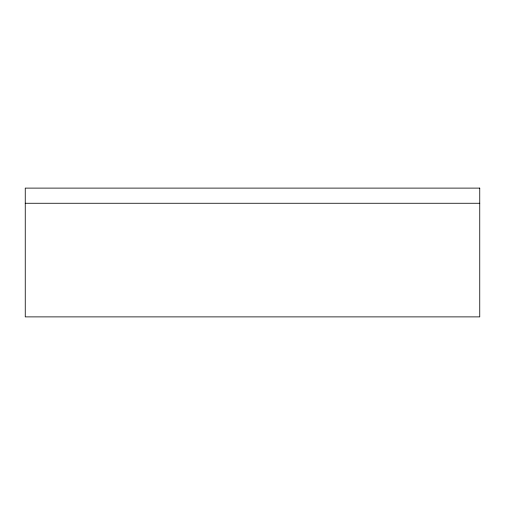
<?xml version="1.0" encoding="UTF-8"?>
<svg xmlns="http://www.w3.org/2000/svg" width="505" height="505" viewBox="0 0 505 505"><rect width="100%" height="100%" fill="white"/><g stroke="black" fill="none" stroke-linecap="round" stroke-linejoin="round"><path stroke-width="0.76" d="M25.25 203.262L479.75 203.262M479.75 188.112L25.25 188.112L25.25 316.887L479.75 316.887L479.75 188.112"/></g></svg>
